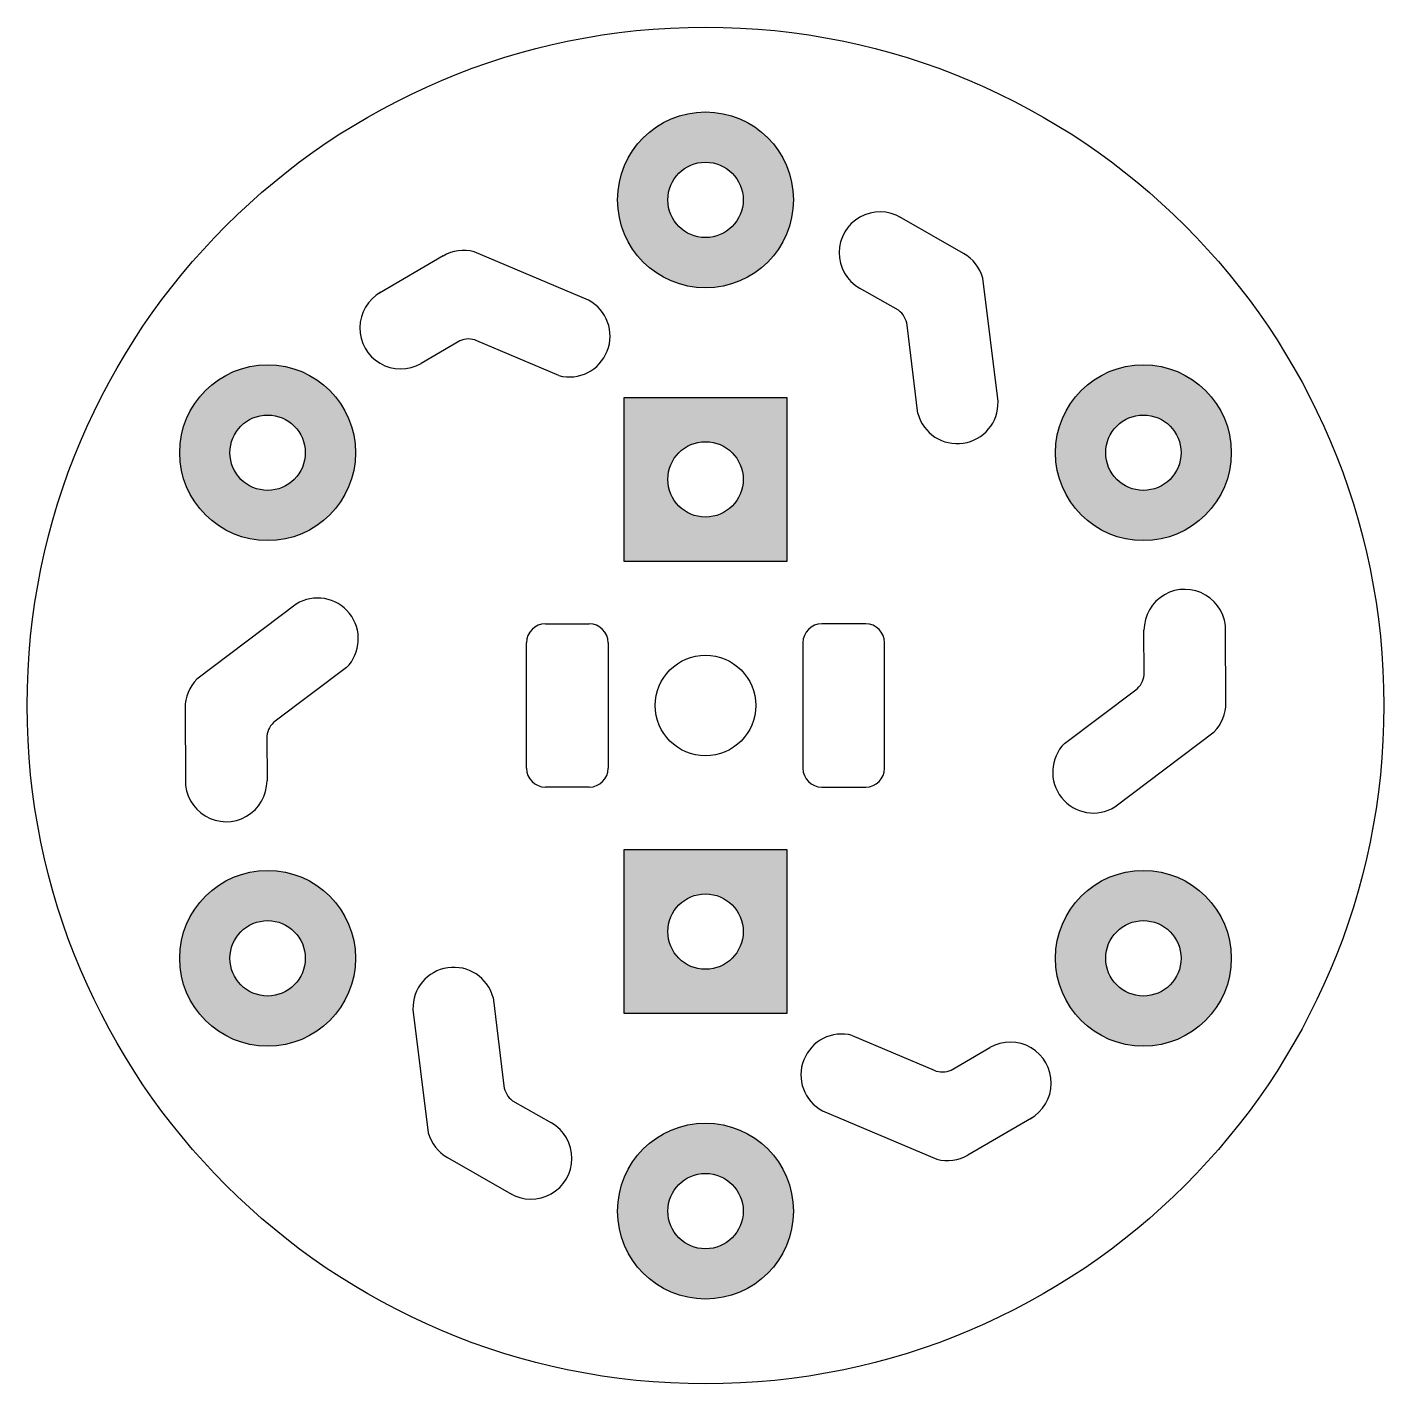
# Model space of a CAD drawing. Header units: millimetres. Extents: x 189.7 to 243.7, y 213.8 to 267.8.
import ezdxf

# ---------------------------------------------------------------- set-up
doc = ezdxf.new("R2010")
doc.units = ezdxf.units.MM
doc.layers.add('Default', color=7, linetype='Continuous')

msp = doc.modelspace()

# ---------------------------------------------------------------- hatches: boundary and pattern name
at = {"layer": 'Default', "linetype": 'Continuous'}
h = msp.add_hatch(color=1, dxfattribs=at)
edge = h.paths.add_edge_path()
edge.add_ellipse((216.741, 260.885), major_axis=(3.5, 0), ratio=1, start_angle=0, end_angle=360)
edge = h.paths.add_edge_path()
edge.add_ellipse((216.741, 260.885), major_axis=(1.5, 0), ratio=1, start_angle=0, end_angle=360)
h = msp.add_hatch(color=1, dxfattribs=at)
edge = h.paths.add_edge_path()
edge.add_ellipse((199.312, 250.823), major_axis=(3.5, 0), ratio=1, start_angle=0, end_angle=360)
edge = h.paths.add_edge_path()
edge.add_ellipse((199.312, 250.823), major_axis=(1.5, 0), ratio=1, start_angle=0, end_angle=360)
h = msp.add_hatch(color=1, dxfattribs=at)
edge = h.paths.add_edge_path()
edge.add_ellipse((234.169, 250.823), major_axis=(3.5, 0), ratio=1, start_angle=0, end_angle=360)
edge = h.paths.add_edge_path()
edge.add_ellipse((234.169, 250.823), major_axis=(1.5, 0), ratio=1, start_angle=0, end_angle=360)
h = msp.add_hatch(color=1, dxfattribs=at)
h.paths.add_polyline_path([(219.991, 253.011), (213.491, 253.011), (213.491, 246.511), (219.991, 246.511)])
edge = h.paths.add_edge_path()
edge.add_ellipse((216.741, 249.761), major_axis=(1.5, 0), ratio=1, start_angle=0, end_angle=360)
h = msp.add_hatch(color=1, dxfattribs=at)
h.paths.add_polyline_path([(219.991, 228.511), (219.991, 235.011), (213.491, 235.011), (213.491, 228.511)])
edge = h.paths.add_edge_path()
edge.add_ellipse((216.741, 231.761), major_axis=(1.5, 0), ratio=1, start_angle=0, end_angle=360)
h = msp.add_hatch(color=1, dxfattribs=at)
edge = h.paths.add_edge_path()
edge.add_ellipse((199.312, 230.698), major_axis=(3.5, 0), ratio=1, start_angle=0, end_angle=360)
edge = h.paths.add_edge_path()
edge.add_ellipse((199.312, 230.698), major_axis=(1.5, 0), ratio=1, start_angle=0, end_angle=360)
h = msp.add_hatch(color=1, dxfattribs=at)
edge = h.paths.add_edge_path()
edge.add_ellipse((234.169, 230.698), major_axis=(3.5, 0), ratio=1, start_angle=0, end_angle=360)
edge = h.paths.add_edge_path()
edge.add_ellipse((234.169, 230.698), major_axis=(1.5, 0), ratio=1, start_angle=0, end_angle=360)
h = msp.add_hatch(color=1, dxfattribs=at)
edge = h.paths.add_edge_path()
edge.add_ellipse((216.741, 220.636), major_axis=(3.5, 0), ratio=1, start_angle=0, end_angle=360)
edge = h.paths.add_edge_path()
edge.add_ellipse((216.741, 220.636), major_axis=(1.5, 0), ratio=1, start_angle=0, end_angle=360)

# ---------------------------------------------------------------- linework, layer by layer
at = {"layer": 'Default', "color": 7, "linetype": 'Continuous'}
for p, q in [((227.012, 258.752), (224.464, 260.207)), ((212.087, 256.892), (207.528, 258.82)), ((206.296, 258.652), (203.761, 257.172)), ((228.384, 252.857), (227.774, 257.769)), ((224.419, 256.49), (222.873, 257.373)), ((225.192, 252.38), (224.762, 255.903)), ((206.958, 255.275), (205.42, 254.378)), ((210.904, 253.889), (207.637, 255.279)), ((219.991, 253.011), (213.491, 253.011)), ((213.491, 253.011), (213.491, 246.511)), ((219.991, 246.511), (219.991, 253.011)), ((213.491, 246.511), (219.991, 246.511)), ((200.443, 244.796), (196.494, 241.812)), ((210.366, 244.011), (212.116, 244.011)), ((223.116, 244.011), (221.366, 244.011)), ((234.202, 241.976), (234.193, 243.756)), ((237.457, 240.861), (237.443, 243.795)), ((209.616, 238.261), (209.616, 243.261)), ((212.866, 243.261), (212.866, 238.261)), ((220.616, 243.261), (220.616, 238.261)), ((223.866, 238.261), (223.866, 243.261)), ((202.453, 242.27), (199.616, 240.136)), ((231.029, 239.251), (233.865, 241.385)), ((196.024, 240.661), (196.038, 237.726)), ((199.279, 239.546), (199.288, 237.765)), ((233.038, 236.725), (236.987, 239.709)), ((212.116, 237.511), (210.366, 237.511)), ((221.366, 237.511), (223.116, 237.511)), ((219.991, 235.011), (213.491, 235.011)), ((213.491, 235.011), (213.491, 228.511)), ((219.991, 228.511), (219.991, 235.011)), ((208.289, 229.142), (208.719, 225.618)), ((205.097, 228.664), (205.707, 223.753)), ((213.491, 228.511), (219.991, 228.511)), ((222.577, 227.632), (225.844, 226.242)), ((226.523, 226.246), (228.061, 227.144)), ((209.062, 225.031), (210.608, 224.148)), ((221.395, 224.629), (225.953, 222.701)), ((227.186, 222.87), (229.72, 224.349)), ((206.469, 222.769), (209.017, 221.315))]:
    msp.add_line(p, q, dxfattribs=at)
for centre, radius in [((216.741, 240.761), 27), ((216.741, 260.885), 3.5), ((216.741, 260.885), 1.5), ((199.312, 250.823), 3.5), ((234.169, 250.823), 3.5), ((199.312, 250.823), 1.5), ((234.169, 250.823), 1.5), ((216.741, 249.761), 1.5), ((216.741, 240.761), 2), ((199.312, 230.698), 3.5), ((234.169, 230.698), 3.5), ((216.741, 231.761), 1.5), ((216.741, 231.761), 1.5), ((199.312, 230.698), 1.5), ((234.169, 230.698), 1.5), ((216.741, 220.636), 3.5), ((216.741, 220.636), 1.5)]:
    msp.add_circle(centre, radius, dxfattribs=at)
for centre, radius, start, end in [((223.683, 258.782), 1.625, 58.8715, 240.1205), ((207.115, 257.248), 1.625, 75.2769, 120.2769), ((226.207, 257.341), 1.625, 15.2769, 60.2769), ((204.605, 255.783), 1.625, 118.8715, 300.1205), ((211.317, 255.461), 1.625, 255.2769, 61.7353), ((223.912, 255.8), 0.857, 6.958, 53.6863), ((207.302, 254.491), 0.857, 66.958, 113.6863), ((226.76, 252.808), 1.625, 195.2769, 1.7353), ((235.818, 243.759), 1.625, 358.8715, 180.1205), ((201.298, 243.414), 1.625, 315.2769, 121.7353), ((210.366, 243.261), 0.75, 90, 180), ((212.116, 243.261), 0.75, 0, 90), ((221.366, 243.261), 0.75, 90, 180), ((223.116, 243.261), 0.75, 0, 90), ((233.35, 242.07), 0.857, 306.958, 353.6863), ((197.649, 240.668), 1.625, 135.2769, 180.2769), ((235.832, 240.853), 1.625, 315.2769, 0.2769), ((200.131, 239.452), 0.857, 126.958, 173.6863), ((232.183, 238.107), 1.625, 135.2769, 301.7353), ((210.366, 238.261), 0.75, 180, 270), ((212.116, 238.261), 0.75, 270, 0), ((221.366, 238.261), 0.75, 180, 270), ((223.116, 238.261), 0.75, 270, 360), ((197.663, 237.762), 1.625, 178.8715, 0.1205), ((206.721, 228.714), 1.625, 15.2769, 181.7353), ((222.164, 226.06), 1.625, 75.2769, 241.7353), ((228.877, 225.738), 1.625, 298.8715, 120.1205), ((226.179, 227.031), 0.857, 246.958, 293.6863), ((209.569, 225.722), 0.857, 186.958, 233.6863), ((209.799, 222.739), 1.625, 238.8715, 60.1205), ((207.275, 224.181), 1.625, 195.2769, 240.2769), ((226.366, 224.273), 1.625, 255.2769, 300.2769)]:
    msp.add_arc(centre, radius, start, end, dxfattribs=at)

doc.saveas('drawing.dxf')
